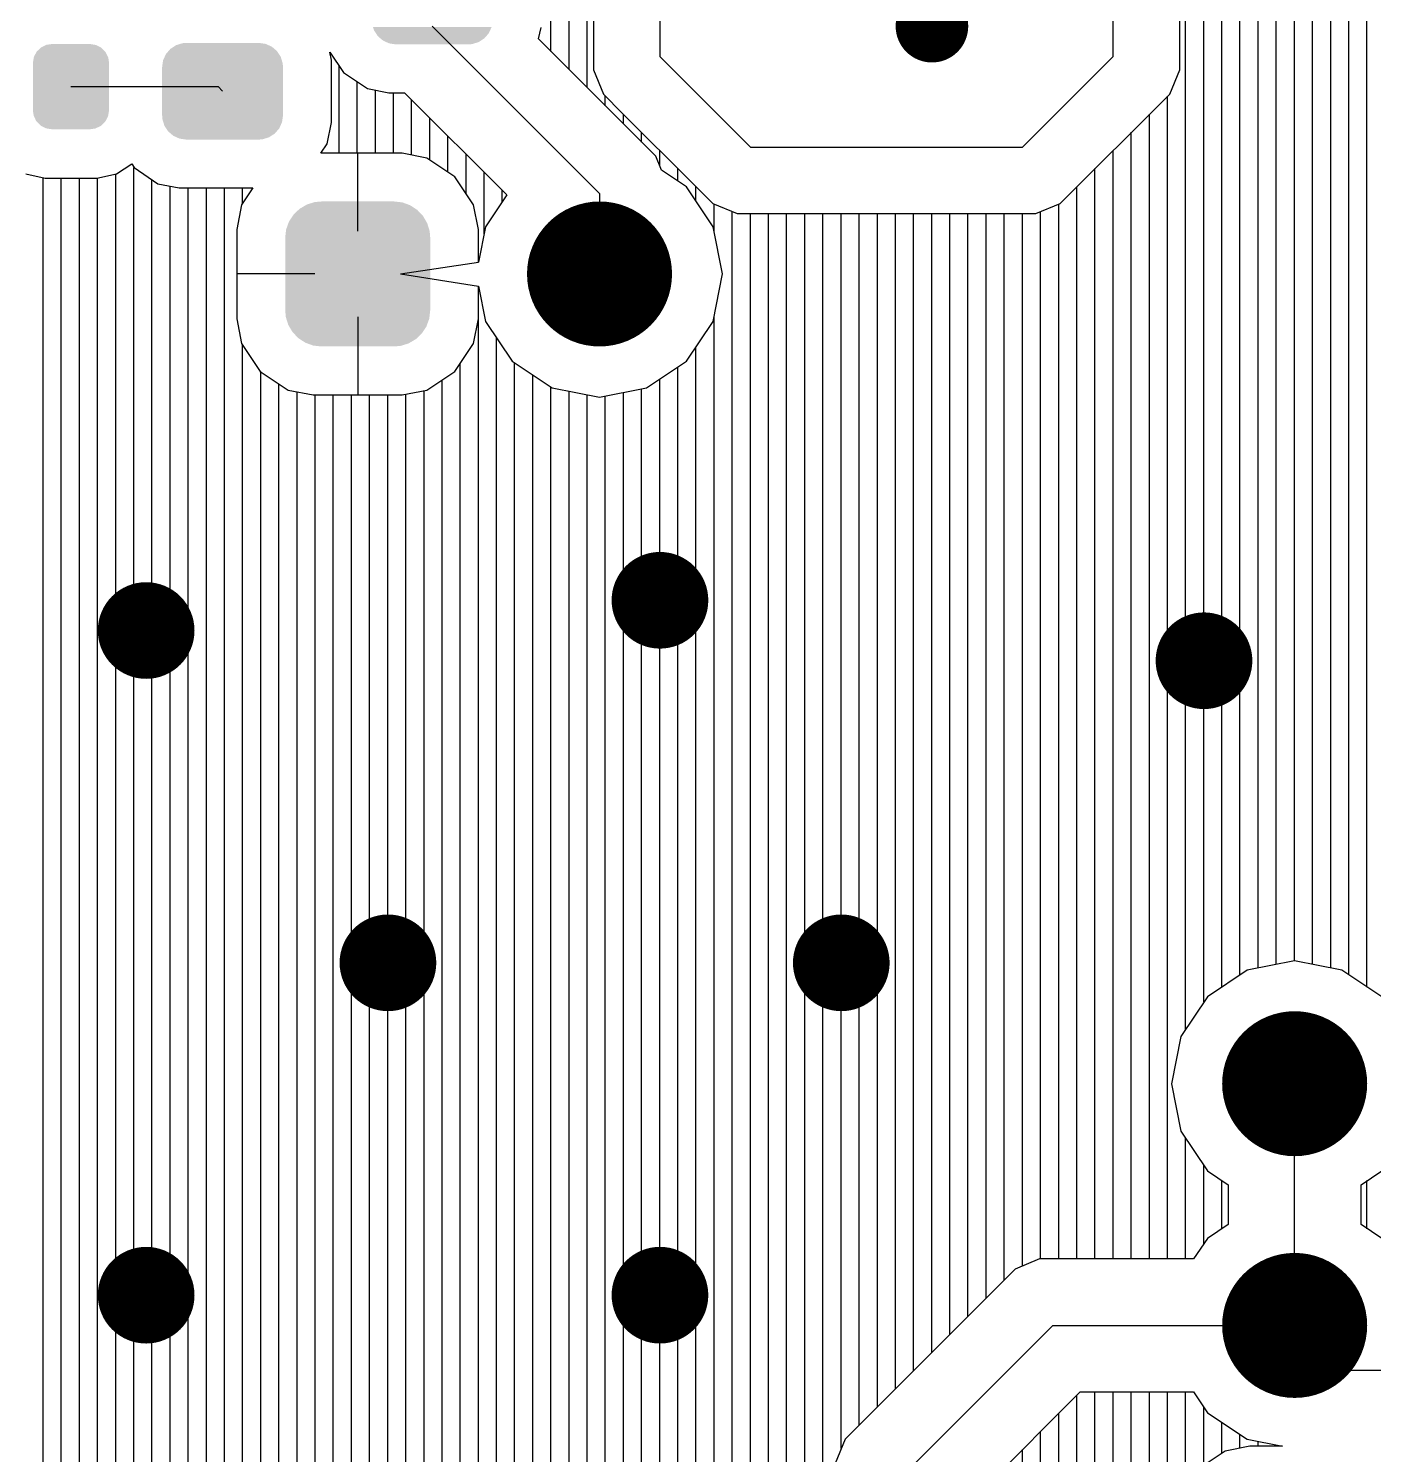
# Model space of a CAD drawing. Extents: x 295 to 953, y 10 to 290.
# Drawn here: x 680.35 to 703.66, y 147.45 to 172.17 of the extents above; entities that cross this region are included whole.
import ezdxf

# ---------------------------------------------------------------- set-up
doc = ezdxf.new("R2010")
doc.units = 0
doc.header["$LTSCALE"] = 5
doc.header["$MEASUREMENT"] = 0
doc.layers.get('0').update_dxf_attribs({"linetype": 'CONTINUOUS', "lineweight": 25})
doc.layers.add('DV-INT-A3_BOT', color=7, linetype='CONTINUOUS')

msp = doc.modelspace()

# ---------------------------------------------------------------- linework, layer by layer
for points, const_width in [([(696.323, 172.215, -1), (695.694, 172.215, -1)], 0.629), ([(690.875, 167.919, -1), (689.618, 167.919, -1)], 1.257), ([(691.713, 162.261, -1), (690.875, 162.261, -1)], 0.838), ([(682.807, 161.737, -1), (681.969, 161.737, -1)], 0.838), ([(701.143, 161.213, -1), (700.305, 161.213, -1)], 0.838), ([(686.998, 155.975, -1), (686.16, 155.975, -1)], 0.838), ([(694.856, 155.975, -1), (694.018, 155.975, -1)], 0.838), ([(702.924, 153.879, -1), (701.667, 153.879, -1)], 1.257), ([(682.807, 150.212, -1), (681.969, 150.212, -1)], 0.838), ([(691.713, 150.212, -1), (690.875, 150.212, -1)], 0.838), ([(702.924, 149.688, -1), (701.667, 149.688, -1)], 1.257)]:
    msp.add_lwpolyline(points, format="xyb", close=True, dxfattribs=dict(const_width=const_width))
for points in [[(688.35, 172.142), (688.377, 172.202), (686.338, 172.142), (686.319, 172.202)], [(688.328, 172.095), (688.35, 172.142), (686.369, 172.095), (686.338, 172.142)], [(688.284, 172.043), (688.328, 172.095), (686.403, 172.043), (686.369, 172.095)], [(681.676, 171.775), (681.612, 171.841), (680.491, 171.775), (680.56, 171.841)], [(681.612, 171.841), (681.599, 171.848), (680.56, 171.841), (680.567, 171.848)], [(681.599, 171.848), (681.519, 171.889), (680.567, 171.848), (680.654, 171.889)], [(681.519, 171.889), (681.498, 171.893), (680.654, 171.889), (680.661, 171.893)], [(681.498, 171.893), (681.416, 171.906), (680.661, 171.893), (680.754, 171.906)], [(681.416, 171.906), (681.416, 171.909), (680.754, 171.906), (680.754, 171.909)], [(684.612, 171.821), (684.566, 171.86), (682.807, 171.821), (682.867, 171.86)], [(684.566, 171.86), (684.509, 171.886), (682.867, 171.86), (682.906, 171.886)], [(684.509, 171.886), (684.458, 171.909), (682.906, 171.886), (682.981, 171.909)], [(684.458, 171.909), (684.377, 171.92), (682.981, 171.909), (683.019, 171.92)], [(684.377, 171.92), (684.341, 171.926), (683.019, 171.92), (683.084, 171.926)], [(688.251, 172.005), (688.284, 172.043), (686.447, 172.005), (686.403, 172.043)], [(688.192, 171.966), (688.251, 172.005), (686.493, 171.966), (686.447, 172.005)], [(688.153, 171.94), (688.192, 171.966), (686.549, 171.94), (686.493, 171.966)], [(688.078, 171.917), (688.153, 171.94), (686.6, 171.917), (686.549, 171.94)], [(688.04, 171.905), (688.078, 171.917), (686.682, 171.905), (686.6, 171.917)], [(687.975, 171.9), (688.04, 171.905), (686.717, 171.9), (686.682, 171.905)], [(681.745, 171.58), (681.731, 171.672), (680.425, 171.58), (680.44, 171.672)], [(681.731, 171.672), (681.725, 171.683), (680.44, 171.672), (680.442, 171.683)], [(681.725, 171.683), (681.685, 171.766), (680.442, 171.683), (680.486, 171.766)], [(681.685, 171.766), (681.676, 171.775), (680.486, 171.766), (680.491, 171.775)], [(684.755, 171.571), (684.739, 171.623), (682.674, 171.571), (682.681, 171.623)], [(684.739, 171.623), (684.721, 171.684), (682.681, 171.623), (682.709, 171.684)], [(684.721, 171.684), (684.69, 171.731), (682.709, 171.684), (682.73, 171.731)], [(684.69, 171.731), (684.656, 171.783), (682.73, 171.731), (682.775, 171.783)], [(684.656, 171.783), (684.612, 171.821), (682.775, 171.783), (682.807, 171.821)], [(681.745, 171.578), (681.745, 171.58), (680.425, 171.578), (680.425, 171.58)], [(681.745, 170.756), (681.745, 171.578), (680.425, 170.756), (680.425, 171.578)], [(684.76, 171.506), (684.755, 171.571), (682.665, 171.506), (682.674, 171.571)], [(684.76, 170.668), (684.76, 171.506), (682.665, 170.668), (682.665, 171.506)], [(681.745, 170.754), (681.745, 170.756), (680.425, 170.754), (680.425, 170.756)], [(681.729, 170.662), (681.745, 170.754), (680.439, 170.662), (680.425, 170.754)], [(681.727, 170.651), (681.729, 170.662), (680.444, 170.651), (680.439, 170.662)], [(681.683, 170.568), (681.727, 170.651), (680.484, 170.568), (680.444, 170.651)], [(684.751, 170.603), (684.76, 170.668), (682.67, 170.603), (682.665, 170.668)], [(684.743, 170.551), (684.751, 170.603), (682.686, 170.551), (682.67, 170.603)], [(681.678, 170.558), (681.683, 170.568), (680.493, 170.558), (680.484, 170.568)], [(681.61, 170.493), (681.678, 170.558), (680.557, 170.493), (680.493, 170.558)], [(681.603, 170.486), (681.61, 170.493), (680.57, 170.486), (680.557, 170.493)], [(681.515, 170.445), (681.603, 170.486), (680.65, 170.445), (680.57, 170.486)], [(681.508, 170.441), (681.515, 170.445), (680.672, 170.441), (680.65, 170.445)], [(681.416, 170.428), (681.508, 170.441), (680.754, 170.428), (680.672, 170.441)], [(681.416, 170.425), (681.416, 170.428), (680.754, 170.425), (680.754, 170.428)], [(684.716, 170.49), (684.743, 170.551), (682.704, 170.49), (682.686, 170.551)], [(684.695, 170.443), (684.716, 170.49), (682.735, 170.443), (682.704, 170.49)], [(684.65, 170.391), (684.695, 170.443), (682.769, 170.391), (682.735, 170.443)], [(684.618, 170.354), (684.65, 170.391), (682.813, 170.354), (682.769, 170.391)], [(684.558, 170.315), (684.618, 170.354), (682.859, 170.315), (682.813, 170.354)], [(684.519, 170.289), (684.558, 170.315), (682.916, 170.289), (682.859, 170.315)], [(684.444, 170.266), (684.519, 170.289), (682.967, 170.266), (682.916, 170.289)], [(684.406, 170.254), (684.444, 170.266), (683.048, 170.254), (682.967, 170.266)], [(684.341, 170.249), (684.406, 170.254), (683.084, 170.249), (683.048, 170.254)], [(686.964, 169.11), (686.93, 169.123), (685.152, 169.11), (685.173, 169.123)], [(686.93, 169.123), (686.828, 169.16), (685.173, 169.123), (685.292, 169.16)], [(686.828, 169.16), (686.776, 169.166), (685.292, 169.16), (685.311, 169.166)], [(686.776, 169.166), (686.684, 169.176), (685.311, 169.166), (685.427, 169.176)], [(687.243, 168.828), (687.186, 168.926), (684.864, 168.828), (684.928, 168.926)], [(687.186, 168.926), (687.164, 168.949), (684.928, 168.926), (684.943, 168.949)], [(687.164, 168.949), (687.086, 169.031), (684.943, 168.949), (685.029, 169.031)], [(687.086, 169.031), (687.058, 169.049), (685.029, 169.031), (685.048, 169.049)], [(687.058, 169.049), (686.964, 169.11), (685.048, 169.049), (685.152, 169.11)], [(687.312, 168.548), (687.302, 168.663), (684.798, 168.548), (684.811, 168.663)], [(687.302, 168.663), (687.293, 168.692), (684.811, 168.663), (684.815, 168.692)], [(687.293, 168.692), (687.259, 168.801), (684.815, 168.692), (684.854, 168.801)], [(687.259, 168.801), (687.243, 168.828), (684.854, 168.801), (684.864, 168.828)], [(687.312, 167.29), (687.312, 168.548), (684.798, 167.29), (684.798, 168.548)], [(687.299, 167.175), (687.312, 167.29), (684.809, 167.175), (684.798, 167.29)], [(687.296, 167.146), (687.299, 167.175), (684.817, 167.146), (684.809, 167.175)], [(687.256, 167.037), (687.296, 167.146), (684.851, 167.037), (684.817, 167.146)], [(687.247, 167.01), (687.256, 167.037), (684.867, 167.01), (684.851, 167.037)], [(687.182, 166.912), (687.247, 167.01), (684.925, 166.912), (684.867, 167.01)], [(687.167, 166.889), (687.182, 166.912), (684.947, 166.889), (684.925, 166.912)], [(687.082, 166.807), (687.167, 166.889), (685.025, 166.807), (684.947, 166.889)], [(687.063, 166.789), (687.082, 166.807), (685.053, 166.789), (685.025, 166.807)], [(686.959, 166.728), (687.063, 166.789), (685.146, 166.728), (685.053, 166.789)], [(686.938, 166.715), (686.959, 166.728), (685.181, 166.715), (685.146, 166.728)], [(686.819, 166.678), (686.938, 166.715), (685.283, 166.678), (685.181, 166.715)], [(686.799, 166.672), (686.819, 166.678), (685.335, 166.672), (685.283, 166.678)], [(686.684, 166.662), (686.799, 166.672), (685.427, 166.662), (685.335, 166.672)]]:
    msp.add_solid(points)
at = {"layer": 'DV-INT-A3_BOT'}
for p, q in [((702.92, 155.887), (702.92, 204.066)), ((703.234, 155.769), (703.234, 204.066)), ((703.548, 155.555), (703.548, 204.066)), ((702.605, 155.949), (702.605, 190.404)), ((702.291, 156.012), (702.291, 189.633)), ((701.662, 155.887), (701.662, 189.159)), ((701.977, 155.949), (701.977, 189.343)), ((701.034, 155.555), (701.034, 189.075)), ((701.348, 155.765), (701.348, 189.096)), ((700.719, 155.296), (700.719, 177.21)), ((689.404, 171.779), (689.404, 175.614)), ((689.718, 171.465), (689.718, 175.299)), ((691.294, 175.358), (691.294, 171.691)), ((699.152, 171.691), (699.152, 175.358)), ((690.032, 171.15), (690.032, 174.985)), ((690.141, 174.88), (690.141, 171.46)), ((700.405, 154.826), (700.405, 174.595)), ((700.305, 171.46), (700.305, 174.44)), ((687.346, 172.215), (690.246, 169.315)), ((689.19, 171.997), (689.232, 172.194)), ((691.223, 169.964), (689.19, 171.997)), ((685.598, 171.628), (685.573, 171.762)), ((685.573, 171.762), (685.808, 171.41)), ((685.598, 170.543), (685.598, 171.628)), ((691.294, 171.691), (692.866, 170.119)), ((697.58, 170.119), (699.152, 171.691)), ((685.732, 170.014), (685.732, 171.527)), ((685.808, 171.41), (686.227, 171.133)), ((690.141, 171.46), (690.313, 171.037)), ((700.129, 171.037), (700.305, 171.46)), ((681.085, 171.167), (683.637, 171.167)), ((683.637, 171.167), (683.712, 171.087)), ((686.047, 170.014), (686.047, 171.251)), ((686.227, 171.133), (686.592, 171.062)), ((686.361, 170.014), (686.361, 171.104)), ((686.592, 171.062), (686.868, 171.062)), ((686.675, 170.014), (686.675, 171.062)), ((686.868, 171.062), (688.641, 169.289)), ((686.99, 169.981), (686.99, 170.936)), ((690.313, 171.037), (690.64, 170.71)), ((690.347, 170.836), (690.347, 171.004)), ((699.802, 170.71), (700.129, 171.037)), ((700.091, 150.841), (700.091, 171.004)), ((687.304, 169.893), (687.304, 170.622)), ((690.64, 170.71), (691.885, 169.465)), ((690.661, 170.522), (690.661, 170.689)), ((698.557, 169.465), (699.802, 170.71)), ((699.777, 150.841), (699.777, 170.689)), ((685.527, 170.178), (685.598, 170.543)), ((690.975, 170.207), (690.975, 170.375)), ((699.462, 150.841), (699.462, 170.375)), ((685.418, 170.014), (685.527, 170.178)), ((687.618, 169.683), (687.618, 170.308)), ((692.866, 170.119), (697.58, 170.119)), ((686.826, 170.014), (685.418, 170.014)), ((686.055, 168.661), (686.055, 170.014)), ((686.055, 168.661), (686.055, 170.014)), ((686.055, 168.661), (686.055, 170.014)), ((687.254, 169.926), (686.826, 170.014)), ((687.74, 169.604), (687.254, 169.926)), ((687.933, 169.315), (687.933, 169.993)), ((691.323, 169.717), (691.223, 169.964)), ((691.29, 169.797), (691.29, 170.061)), ((699.148, 150.841), (699.148, 170.061)), ((680.301, 169.654), (680.64, 169.583)), ((681.533, 169.583), (681.873, 169.654)), ((681.86, 142.14), (681.86, 169.65)), ((681.873, 169.654), (682.137, 169.826)), ((682.137, 169.826), (682.178, 169.763)), ((682.174, 143.037), (682.174, 169.763)), ((682.178, 169.763), (682.593, 169.482)), ((688.247, 168.615), (688.247, 169.679)), ((691.755, 169.428), (691.323, 169.717)), ((691.604, 169.528), (691.604, 169.746)), ((698.834, 150.841), (698.834, 169.746)), ((680.603, 126.218), (680.603, 169.591)), ((680.64, 169.583), (681.533, 169.583)), ((680.917, 126.218), (680.917, 169.583)), ((681.231, 126.218), (681.231, 169.583)), ((681.546, 126.218), (681.546, 169.587)), ((682.489, 143.473), (682.489, 169.553)), ((682.593, 169.482), (682.962, 169.411)), ((682.803, 143.682), (682.803, 169.44)), ((682.962, 169.411), (684.236, 169.411)), ((683.117, 143.892), (683.117, 169.411)), ((683.432, 143.963), (683.432, 169.411)), ((683.746, 144.026), (683.746, 169.411)), ((684.236, 169.411), (684.043, 169.118)), ((684.06, 169.147), (684.06, 169.411)), ((688.063, 169.118), (687.74, 169.604)), ((692.216, 168.736), (691.755, 169.428)), ((691.885, 169.465), (692.212, 169.139)), ((691.918, 169.18), (691.918, 169.432)), ((698.23, 169.139), (698.557, 169.465)), ((698.519, 150.841), (698.519, 169.432)), ((688.641, 169.289), (688.272, 168.736)), ((688.561, 169.168), (688.561, 169.365)), ((690.246, 169.315), (690.246, 167.919)), ((692.212, 169.139), (692.635, 168.967)), ((692.233, 168.648), (692.233, 169.13)), ((697.807, 168.967), (698.23, 169.139)), ((698.205, 150.841), (698.205, 169.13)), ((684.043, 169.118), (683.96, 168.69)), ((688.151, 168.69), (688.063, 169.118)), ((692.547, 144.026), (692.547, 169)), ((692.635, 168.967), (693.092, 168.967)), ((692.861, 143.963), (692.861, 168.967)), ((693.092, 168.967), (697.35, 168.967)), ((693.176, 143.892), (693.176, 168.967)), ((693.49, 143.682), (693.49, 168.967)), ((693.804, 143.473), (693.804, 168.967)), ((694.119, 143.037), (694.119, 168.967)), ((694.433, 147.551), (694.433, 168.967)), ((694.747, 147.961), (694.747, 168.967)), ((695.062, 148.276), (695.062, 168.967)), ((695.376, 148.59), (695.376, 168.967)), ((695.69, 148.904), (695.69, 168.967)), ((696.005, 149.219), (696.005, 168.967)), ((696.319, 149.533), (696.319, 168.967)), ((696.633, 149.847), (696.633, 168.967)), ((696.948, 150.162), (696.948, 168.967)), ((697.262, 150.476), (697.262, 168.967)), ((697.35, 168.967), (697.807, 168.967)), ((697.576, 150.715), (697.576, 168.967)), ((697.891, 150.841), (697.891, 169)), ((683.96, 168.69), (683.96, 167.144)), ((688.272, 168.736), (688.151, 168.124)), ((688.151, 168.124), (688.151, 168.69)), ((692.379, 167.919), (692.216, 168.736)), ((685.309, 167.919), (683.96, 167.919)), ((686.797, 167.919), (688.151, 168.124)), ((686.797, 167.919), (688.151, 168.124)), ((686.797, 167.919), (688.151, 168.124)), ((686.797, 167.919), (688.151, 167.709)), ((692.216, 167.097), (692.379, 167.919)), ((688.151, 167.144), (688.151, 167.709)), ((688.151, 167.709), (688.272, 167.097)), ((683.96, 167.144), (684.043, 166.716)), ((686.055, 167.173), (686.055, 165.823)), ((688.063, 166.716), (688.151, 167.144)), ((688.146, 142.861), (688.146, 167.144)), ((692.233, 144.047), (692.233, 167.186)), ((688.272, 167.097), (688.733, 166.406)), ((691.755, 166.406), (692.216, 167.097)), ((684.043, 166.716), (684.366, 166.23)), ((684.06, 144.047), (684.06, 166.687)), ((687.74, 166.23), (688.063, 166.716)), ((688.461, 143.192), (688.461, 166.813)), ((691.918, 143.984), (691.918, 166.653)), ((688.733, 166.406), (689.425, 165.945)), ((691.063, 165.945), (691.755, 166.406)), ((684.366, 166.23), (684.852, 165.907)), ((684.375, 143.984), (684.375, 166.226)), ((687.254, 165.907), (687.74, 166.23)), ((687.832, 143.192), (687.832, 166.372)), ((688.775, 143.36), (688.775, 166.377)), ((689.089, 143.41), (689.089, 166.167)), ((691.604, 143.921), (691.604, 166.305)), ((684.689, 143.921), (684.689, 166.012)), ((684.852, 165.907), (685.28, 165.823)), ((686.826, 165.823), (687.254, 165.907)), ((687.518, 143.36), (687.518, 166.083)), ((689.404, 143.41), (689.404, 165.958)), ((689.425, 165.945), (690.246, 165.782)), ((690.246, 165.782), (691.063, 165.945)), ((690.975, 143.544), (690.975, 165.928)), ((691.29, 143.754), (691.29, 166.096)), ((685.003, 143.754), (685.003, 165.878)), ((685.28, 165.823), (686.826, 165.823)), ((685.318, 143.544), (685.318, 165.823)), ((685.632, 143.196), (685.632, 165.823)), ((685.946, 143.276), (685.946, 165.823)), ((686.261, 143.385), (686.261, 165.823)), ((686.575, 143.41), (686.575, 165.823)), ((686.889, 143.41), (686.889, 165.836)), ((687.204, 143.41), (687.204, 165.899)), ((689.718, 143.41), (689.718, 165.886)), ((690.032, 143.385), (690.032, 165.823)), ((690.347, 143.276), (690.347, 165.802)), ((690.661, 143.196), (690.661, 165.865)), ((701.474, 155.849), (700.782, 155.388)), ((702.295, 156.012), (701.474, 155.849)), ((703.113, 155.849), (702.295, 156.012)), ((703.804, 155.388), (703.113, 155.849)), ((700.782, 155.388), (700.321, 154.696)), ((700.321, 154.696), (700.158, 153.879)), ((700.158, 153.879), (700.321, 153.058)), ((702.295, 149.688), (702.295, 153.879)), ((700.321, 153.058), (700.782, 152.366)), ((700.405, 150.841), (700.405, 152.928)), ((700.719, 151.105), (700.719, 152.458)), ((700.782, 152.366), (701.143, 152.127)), ((703.448, 152.127), (703.804, 152.366)), ((701.034, 151.364), (701.034, 152.198)), ((701.143, 152.127), (701.143, 151.436)), ((703.448, 151.436), (703.448, 152.127)), ((703.548, 151.364), (703.548, 152.198)), ((701.143, 151.436), (700.782, 151.197)), ((703.804, 151.197), (703.448, 151.436)), ((700.782, 151.197), (700.543, 150.841)), ((697.874, 150.841), (697.451, 150.665)), ((698.331, 150.841), (697.874, 150.841)), ((700.543, 150.841), (698.331, 150.841)), ((697.451, 150.665), (694.504, 147.718)), ((695.485, 147.069), (698.104, 149.688)), ((698.104, 149.688), (702.295, 149.688)), ((703.071, 148.909), (702.295, 149.688)), ((705.439, 148.909), (703.071, 148.909)), ((696.637, 146.591), (698.578, 148.536)), ((698.519, 126.218), (698.519, 148.477)), ((698.578, 148.536), (700.543, 148.536)), ((698.834, 126.218), (698.834, 148.536)), ((699.148, 126.218), (699.148, 148.536)), ((699.462, 126.218), (699.462, 148.536)), ((699.777, 126.218), (699.777, 148.536)), ((700.091, 126.218), (700.091, 148.536)), ((700.405, 146.88), (700.405, 148.536)), ((700.543, 148.536), (700.782, 148.175)), ((698.205, 126.218), (698.205, 148.163)), ((700.719, 147.257), (700.719, 148.267)), ((700.782, 148.175), (701.474, 147.714)), ((701.034, 147.467), (701.034, 148.007)), ((694.504, 147.718), (694.332, 147.295)), ((697.891, 126.218), (697.891, 147.848)), ((701.348, 147.555), (701.348, 147.798)), ((701.474, 147.714), (702.086, 147.593)), ((701.662, 147.593), (701.662, 147.676)), ((701.977, 147.593), (701.977, 147.614)), ((697.576, 126.218), (697.576, 147.534)), ((701.092, 147.505), (700.606, 147.182)), ((701.52, 147.593), (701.092, 147.505)), ((702.086, 147.593), (701.52, 147.593))]:
    msp.add_line(p, q, dxfattribs=at)

doc.saveas('drawing.dxf')
